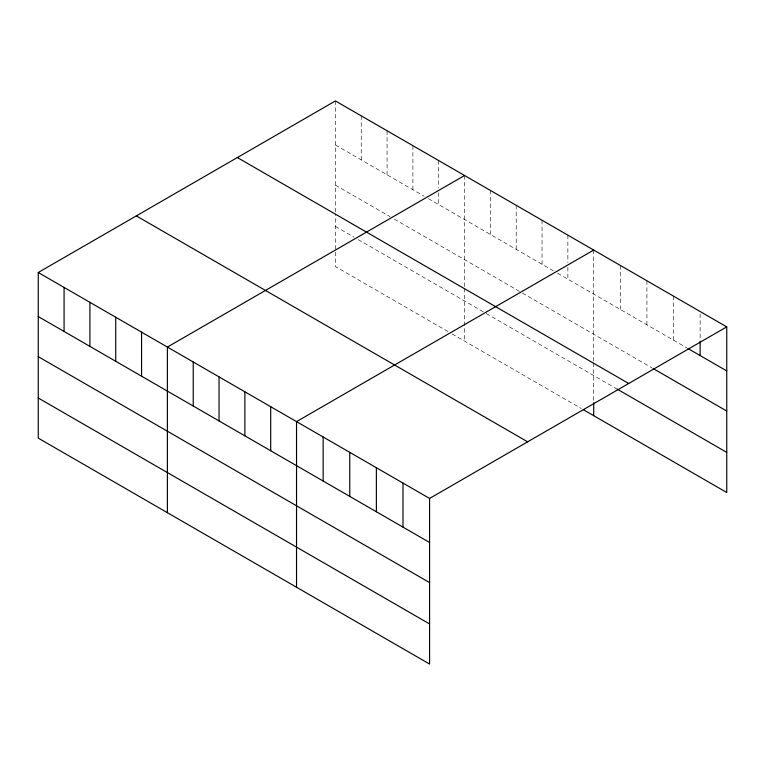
<?xml version="1.0" encoding="UTF-8"?>
<svg xmlns="http://www.w3.org/2000/svg" width="765" height="765" viewBox="0 0 765 765"><rect width="100%" height="100%" fill="white"/><g stroke="black" fill="none" stroke-linecap="round" stroke-linejoin="round"><path stroke-width="0.57" stroke-dasharray="3.83 2.87" d="M335.414 100.942L335.414 212.66M335.414 144.977L424.259 196.28M428.39 198.661L553.401 270.839M557.532 273.22L686.836 347.874M335.414 185.101L390.169 216.715M394.3 219.106L521.376 292.469M522.409 293.062L652.038 367.908M335.414 226.44L354.004 237.179M358.135 239.56L485.211 312.923M486.244 313.526L617.231 389.146M448.022 331.57L335.414 266.555L335.414 213.808M452.153 333.961L581.295 408.52M700.138 313.899L700.138 338.895M673.525 296.151L673.525 340.195M646.913 280.784L646.913 324.829M620.31 265.426L620.31 309.462M593.697 250.059L593.697 361.778M593.697 362.926L593.697 401.52M567.869 235.142L567.869 262.519M567.869 267.281L567.869 279.187M542.041 220.234L542.041 264.279M516.212 205.326L516.212 249.361M490.384 190.409L490.384 234.453M464.556 175.501L464.556 287.219M464.556 288.367L464.556 341.114M438.728 160.583L438.728 187.961M438.728 192.723L438.728 204.628M412.899 145.675L412.899 189.72M387.071 130.767L387.071 174.803M361.243 115.85L361.243 159.895"/><path stroke-width="1.15" d="M38.25 272.503L429.586 498.445L429.586 664.058L38.25 438.125L38.25 272.503L335.414 100.942L726.75 326.875L726.75 492.497L583.36 409.715M464.556 175.501L167.392 347.061L167.392 512.684M593.697 250.059L296.533 421.62L296.533 587.243M429.586 498.445L726.75 326.875M687.859 348.467L726.75 370.92M653.061 368.491L726.75 411.044M237.351 157.552L628.687 383.495M617.231 389.146L726.75 452.373M136.313 215.883L527.649 441.826M38.25 316.547L429.586 542.481M38.25 356.662L429.586 582.605M38.25 398.001L429.586 623.944M700.138 341.276L700.138 355.553M593.697 402.696L593.697 415.682M402.983 483.078L402.983 527.123M376.37 467.711L376.37 511.756M349.758 452.354L349.758 496.389M323.146 436.987L323.146 481.032M270.705 406.712L270.705 450.757M244.876 391.795L244.876 435.84M219.048 376.887L219.048 420.932M193.22 361.979L193.22 406.014M141.563 332.153L141.563 376.189M115.735 317.236L115.735 361.281M89.907 302.328L89.907 346.373M64.078 287.42L64.078 331.455"/></g></svg>
